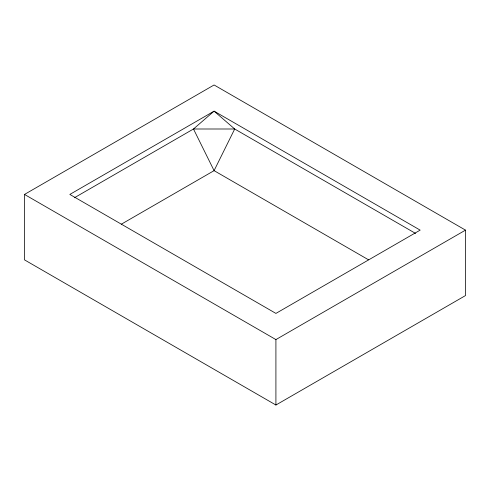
<?xml version="1.0" encoding="UTF-8"?>
<svg xmlns="http://www.w3.org/2000/svg" width="490" height="490" viewBox="0 0 490 490"><rect width="100%" height="100%" fill="white"/><g stroke="black" fill="none" stroke-linecap="round" stroke-linejoin="round"><path stroke-width="0.73" d="M24.5 194.432L214.087 84.978L465.5 230.129L465.5 295.568L275.913 405.022L24.5 259.872L24.5 194.432L275.913 339.588L465.5 230.129M74.376 197.764L193.483 128.999L214.087 111.15L420.163 230.129L275.913 313.41L69.837 194.432L214.087 111.15L234.698 128.999L415.594 233.436M121.453 224.126L214.087 170.643L234.698 128.999L193.483 128.999L214.087 170.643L368.48 259.78M275.913 339.588L275.913 405.022"/></g></svg>
